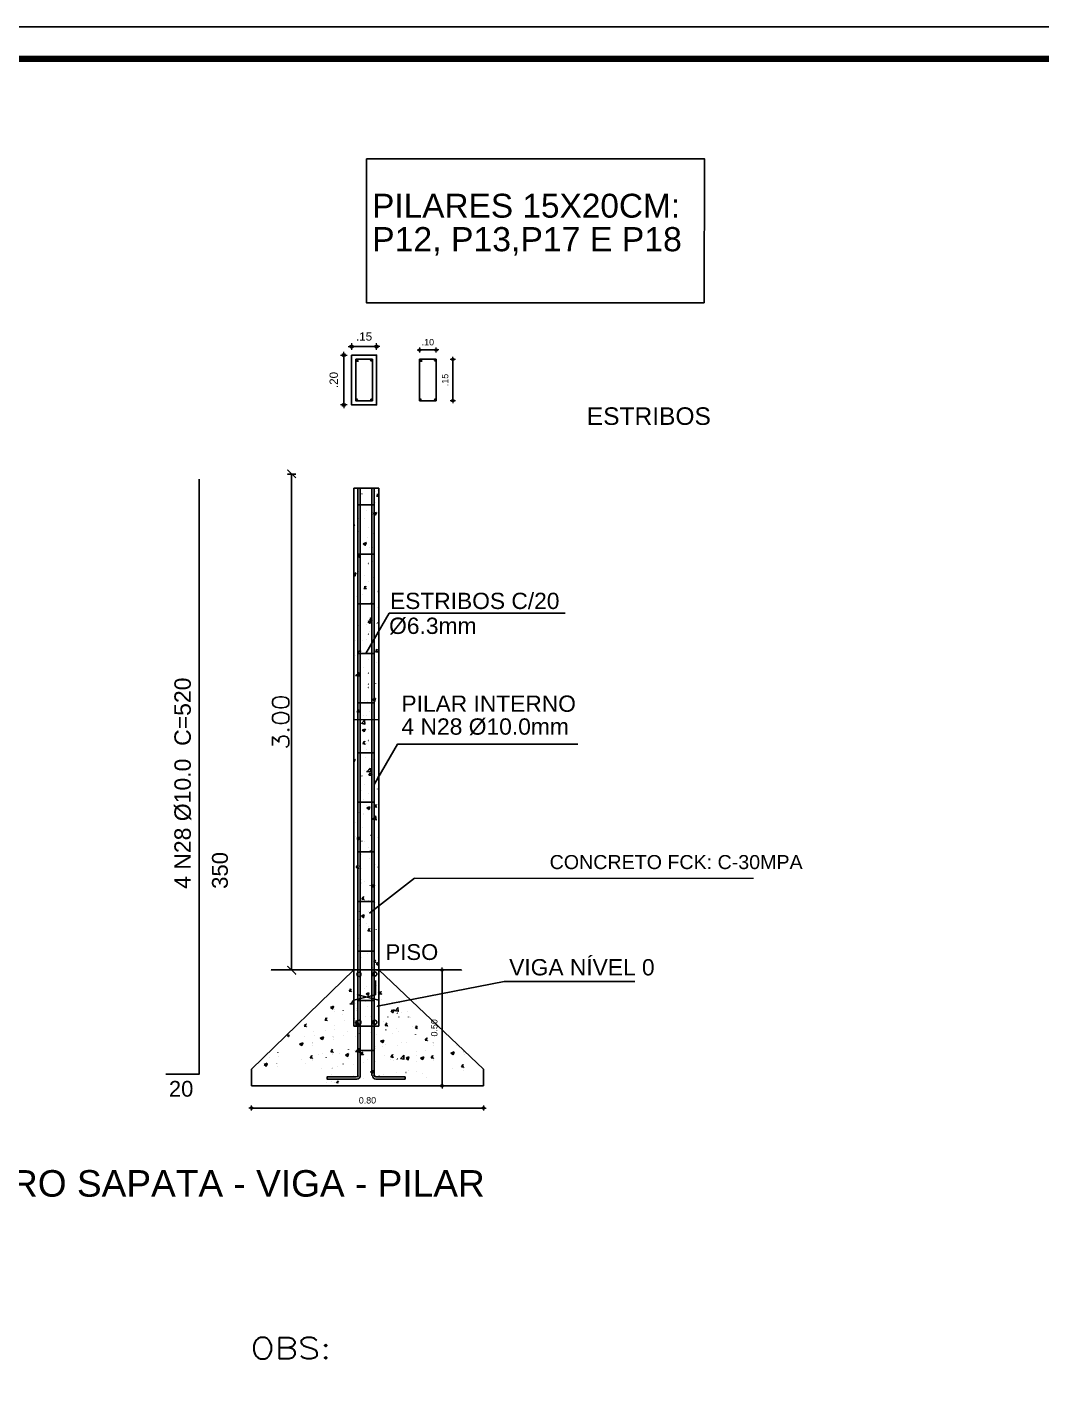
# Model space of a CAD drawing. Header units: millimetres. Extents: x 2317 to 2736, y 1295 to 1343.
# Drawn here: x 2332.77 to 2348.66, y 1320.15 to 1341.3 of the extents above; entities that cross this region are included whole.
import ezdxf

# ---------------------------------------------------------------- set-up
doc = ezdxf.new("R2010")
doc.units = ezdxf.units.MM
for name, color, linetype in [('BL-CRM-03', 7, 'Continuous'), ('PILARES', 1, 'Continuous'), ('SELO03', 7, 'Continuous'), ('VIGAS', 5, 'Continuous')]:
    doc.layers.add(name, color=color, linetype=linetype)
for name, color, linetype, lineweight in [('COTAS', 53, 'Continuous', 9), ('DT-Armadura', 2, 'Continuous', 30), ('DT-Cotas', 9, 'Continuous', 5)]:
    doc.layers.add(name, color=color, linetype=linetype, lineweight=lineweight)
doc.styles.add('Arial', font='arial.ttf')
doc.styles.add('Arial$001', font='arial.ttf', dxfattribs={"height": 1.563588})
doc.styles.add('CARIMBO_DADOS', font='arial.ttf', dxfattribs={"height": 0.1})
doc.styles.add('ROMANS', font='romans.shx', dxfattribs={"width": 0.9})
doc.dimstyles.new('COTAS_EXTERNAS', dxfattribs={"dimtxt": 0.1, "dimasz": 0.01, "dimexe": 0, "dimexo": 0, "dimgap": 0.07, "dimtad": 1, "dimzin": 5, "dimdsep": 46, "dimtxsty": 'CARIMBO_DADOS', "dimblk1": 'CIRCULOS', "dimblk2": 'CIRCULOS', "dimsah": 1, "dimcen": 0, "dimse1": 1, "dimse2": 1, "dimclrd": 8, "dimclre": 8, "dimclrt": 230, "dimadec": 0, "dimazin": 0, "dimtfac": 100, "dimtix": 1, "dimtmove": 2, "dimatfit": 3, "dimldrblk": 'CIRCULOS', "dimfxl": 1, "dimtolj": 1, "dimtzin": 5, "dimarcsym": 0})

# ---------------------------------------------------------------- blocks, each defined once
blk = doc.blocks.new('CIRCULOS')
at = {"layer": 'COTAS'}
for p, q in [((-4, 0), (4, 0)), ((0, 4), (0, -4))]:
    blk.add_line(p, q, dxfattribs=at)
for radius in [2, 1]:
    blk.add_circle((0, 0), radius, dxfattribs=at)
blk = doc.blocks.new('*D60')
at = {"layer": 'BL-CRM-03', "color": 8, "lineweight": -2}
blk.add_line((2339.275, 1324.708), (2339.275, 1326.505), dxfattribs=at)
at = {"layer": 'Defpoints', "color": 0}
for p in [(2339.275, 1326.515), (2340.989, 1326.515), (2339.382, 1324.698)]:
    blk.add_point(p, dxfattribs=at)
at = {"layer": 'BL-CRM-03', "color": 8, "lineweight": -2, "xscale": 0.01, "yscale": 0.01, "zscale": 0.01}
for p, rotation in [((2339.275, 1326.515), 90), ((2339.275, 1324.698), 270)]:
    blk.add_blockref('CIRCULOS', p, dxfattribs=dict(at, rotation=rotation))
at = {"layer": 'BL-CRM-03', "color": 230, "insert": (2339.154, 1325.607), "char_height": 0.1, "attachment_point": 5, "rotation": 90, "style": 'CARIMBO_DADOS'}
blk.add_mtext('\\A1;0.50', dxfattribs=at)
blk = doc.blocks.new('*D61')
at = {"layer": 'BL-CRM-03', "color": 8, "lineweight": -2}
blk.add_line((2336.298, 1324.349), (2339.915, 1324.349), dxfattribs=at)
at = {"layer": 'Defpoints', "color": 0}
for p in [(2336.288, 1324.698), (2339.925, 1324.698), (2339.925, 1324.349)]:
    blk.add_point(p, dxfattribs=at)
at = {"layer": 'BL-CRM-03', "color": 8, "lineweight": -2, "xscale": 0.01, "yscale": 0.01, "zscale": 0.01, "rotation": 180}
blk.add_blockref('CIRCULOS', (2336.288, 1324.349), dxfattribs=at)
at = {"layer": 'BL-CRM-03', "color": 8, "lineweight": -2, "xscale": 0.01, "yscale": 0.01, "zscale": 0.01}
blk.add_blockref('CIRCULOS', (2339.925, 1324.349), dxfattribs=at)
at = {"layer": 'BL-CRM-03', "color": 230, "insert": (2338.106, 1324.47), "char_height": 0.1, "attachment_point": 5, "style": 'CARIMBO_DADOS'}
blk.add_mtext('\\A1;0.80', dxfattribs=at)
blk = doc.blocks.new('*D62')
at = {"layer": 'BL-CRM-03', "color": 8, "lineweight": -2}
for p, q in [((2338.913, 1336.239), (2338.903, 1336.239)), ((2338.923, 1336.239), (2339.183, 1336.239)), ((2339.193, 1336.239), (2339.203, 1336.239))]:
    blk.add_line(p, q, dxfattribs=at)
at = {"layer": 'Defpoints', "color": 0}
for p in [(2339.183, 1336.239), (2338.923, 1335.914), (2339.183, 1335.914)]:
    blk.add_point(p, dxfattribs=at)
at = {"layer": 'BL-CRM-03', "color": 8, "lineweight": -2, "xscale": 0.01, "yscale": 0.01, "zscale": 0.01}
blk.add_blockref('CIRCULOS', (2338.923, 1336.239), dxfattribs=at)
at = {"layer": 'BL-CRM-03', "color": 8, "lineweight": -2, "xscale": 0.01, "yscale": 0.01, "zscale": 0.01, "rotation": 180}
blk.add_blockref('CIRCULOS', (2339.183, 1336.239), dxfattribs=at)
at = {"layer": 'BL-CRM-03', "color": 230, "insert": (2339.053, 1336.36), "char_height": 0.1, "attachment_point": 5, "style": 'CARIMBO_DADOS'}
blk.add_mtext('\\A1;.10', dxfattribs=at)
blk = doc.blocks.new('*D63')
at = {"layer": 'BL-CRM-03', "color": 8, "lineweight": -2}
blk.add_line((2339.444, 1335.453), (2339.444, 1336.083), dxfattribs=at)
at = {"layer": 'Defpoints', "color": 0}
for p in [(2339.183, 1336.093), (2339.444, 1336.093), (2339.183, 1335.443)]:
    blk.add_point(p, dxfattribs=at)
at = {"layer": 'BL-CRM-03', "color": 8, "lineweight": -2, "xscale": 0.01, "yscale": 0.01, "zscale": 0.01}
for p, rotation in [((2339.444, 1336.093), 90), ((2339.444, 1335.443), 270)]:
    blk.add_blockref('CIRCULOS', p, dxfattribs=dict(at, rotation=rotation))
at = {"layer": 'BL-CRM-03', "color": 230, "insert": (2339.323, 1335.768), "char_height": 0.1, "attachment_point": 5, "rotation": 90, "style": 'CARIMBO_DADOS'}
blk.add_mtext('\\A1;.15', dxfattribs=at)

msp = doc.modelspace()

# ---------------------------------------------------------------- linework, layer by layer
at = {"color": 7, "linetype": 'Continuous', "lineweight": -2}
for p, q in [((2337.895, 1326.295), (2337.895, 1334.07)), ((2337.895, 1334.07), (2338.282, 1334.07)), ((2338.282, 1334.07), (2338.282, 1326.295)), ((2336.288, 1324.958), (2337.895, 1326.515)), ((2338.282, 1326.515), (2339.925, 1324.958)), ((2337.895, 1326.295), (2337.895, 1326.295)), ((2338.282, 1326.295), (2338.282, 1326.295)), ((2336.288, 1324.698), (2336.288, 1324.958)), ((2339.925, 1324.698), (2339.925, 1324.958)), ((2339.925, 1324.698), (2336.288, 1324.698))]:
    msp.add_line(p, q, dxfattribs=at)
msp.add_line((2338.138, 1327.408), (2338.842, 1327.957))
for points in [[(2316.873, 1299.254), (2375.073, 1299.254), (2375.073, 1341.304), (2316.873, 1341.304)], [(2337.858, 1336.158), (2338.248, 1336.158), (2338.248, 1335.378), (2337.858, 1335.378)]]:
    msp.add_lwpolyline(points, close=True)
at = {"const_width": 0.1}
msp.add_lwpolyline([(2317.373, 1299.754), (2374.573, 1299.754), (2374.573, 1340.804), (2317.373, 1340.804)], close=True, dxfattribs=at)
at = {"color": 7}
msp.add_lwpolyline([(2338.089, 1339.238), (2343.388, 1339.238), (2343.384, 1336.978), (2338.089, 1336.978)], close=True, dxfattribs=at)
at = {"color": 7, "linetype": 'Continuous', "lineweight": -2, "true_color": 0x000007}
for points in [[(2336.982, 1334.232), (2336.855, 1334.359), (2336.855, 1334.359)], [(2336.982, 1334.292), (2336.855, 1334.292), (2336.855, 1334.292)], [(2336.915, 1326.515), (2336.915, 1334.292), (2336.915, 1334.292)], [(2338.024, 1333.984), (2338.02, 1333.984), (2338.02, 1333.984)], [(2338.248, 1333.945), (2338.282, 1333.984), (2338.282, 1333.984)], [(2338.27, 1333.941), (2338.265, 1333.98), (2338.265, 1333.98)], [(2338.274, 1334.023), (2338.282, 1334.027), (2338.282, 1334.027)], [(2338.274, 1334.027), (2338.282, 1334.027), (2338.282, 1334.027)], [(2337.986, 1333.821), (2337.981, 1333.821), (2337.981, 1333.821)], [(2338.248, 1333.945), (2338.282, 1333.941), (2338.282, 1333.941)], [(2338.196, 1333.674), (2338.248, 1333.692), (2338.248, 1333.692)], [(2338.196, 1333.674), (2338.231, 1333.653), (2338.231, 1333.653)], [(2338.231, 1333.653), (2338.248, 1333.692), (2338.248, 1333.692)], [(2337.895, 1333.52), (2337.895, 1333.528), (2337.895, 1333.528)], [(2337.895, 1333.49), (2337.908, 1333.49), (2337.908, 1333.49)], [(2338.037, 1333.197), (2338.089, 1333.219), (2338.089, 1333.219)], [(2338.037, 1333.197), (2338.072, 1333.176), (2338.072, 1333.176)], [(2338.072, 1333.176), (2338.085, 1333.214), (2338.085, 1333.214)], [(2337.956, 1332.995), (2337.99, 1333.034), (2337.99, 1333.034)], [(2337.956, 1332.995), (2337.994, 1332.995), (2337.994, 1332.995)], [(2337.986, 1332.986), (2337.973, 1333.034), (2337.973, 1333.034)], [(2337.895, 1332.724), (2337.93, 1332.741), (2337.93, 1332.741)], [(2337.895, 1332.707), (2337.913, 1332.694), (2337.913, 1332.694)], [(2337.913, 1332.694), (2337.921, 1332.733), (2337.921, 1332.733)], [(2338.123, 1332.888), (2338.119, 1332.888), (2338.119, 1332.888)], [(2338.05, 1332.496), (2338.085, 1332.535), (2338.085, 1332.535)], [(2338.05, 1332.496), (2338.089, 1332.496), (2338.089, 1332.496)], [(2338.072, 1332.492), (2338.067, 1332.535), (2338.067, 1332.535)], [(2338.27, 1332.453), (2338.282, 1332.449), (2338.282, 1332.449)], [(2338.274, 1332.453), (2338.282, 1332.457), (2338.282, 1332.457)], [(2338.083, 1331.481), (2338.448, 1332.109), (2341.203, 1332.109)], [(2338.162, 1332.268), (2338.158, 1332.268), (2338.158, 1332.268)], [(2338.11, 1331.976), (2338.145, 1331.954), (2338.145, 1331.954)], [(2338.115, 1331.98), (2338.162, 1331.997), (2338.162, 1331.997)], [(2338.145, 1332.002), (2338.171, 1332.04), (2338.171, 1332.04)], [(2338.145, 1332.002), (2338.184, 1332.002), (2338.184, 1332.002)], [(2338.145, 1331.954), (2338.162, 1331.993), (2338.162, 1331.993)], [(2338.166, 1331.997), (2338.153, 1332.04), (2338.153, 1332.04)], [(2338.162, 1332.015), (2338.158, 1332.015), (2338.158, 1332.015)], [(2338.261, 1331.959), (2338.257, 1331.959), (2338.257, 1331.959)], [(2338.123, 1331.782), (2338.119, 1331.782), (2338.119, 1331.782)], [(2337.951, 1331.503), (2337.999, 1331.52), (2337.999, 1331.52)], [(2337.951, 1331.494), (2337.986, 1331.473), (2337.986, 1331.473)], [(2337.986, 1331.473), (2337.999, 1331.52), (2337.999, 1331.52)], [(2338.231, 1331.507), (2338.265, 1331.546), (2338.265, 1331.546)], [(2338.231, 1331.507), (2338.27, 1331.507), (2338.27, 1331.507)], [(2338.252, 1331.503), (2338.248, 1331.546), (2338.248, 1331.546)], [(2337.921, 1331.129), (2337.977, 1331.18), (2337.977, 1331.18)], [(2337.921, 1331.133), (2337.977, 1331.129), (2337.977, 1331.129)], [(2337.977, 1331.116), (2337.973, 1331.18), (2337.973, 1331.18)], [(2338.123, 1331.172), (2338.119, 1331.172), (2338.119, 1331.172)], [(2338.231, 1331.004), (2338.231, 1331.008), (2338.231, 1331.008)], [(2338.123, 1330.995), (2338.119, 1330.995), (2338.119, 1330.995)], [(2338.123, 1330.944), (2338.119, 1330.944), (2338.119, 1330.944)], [(2337.947, 1330.561), (2337.973, 1330.6), (2337.973, 1330.6)], [(2337.969, 1330.557), (2337.956, 1330.591), (2337.956, 1330.591)], [(2338.106, 1330.729), (2338.106, 1330.733), (2338.106, 1330.733)], [(2338.188, 1330.759), (2338.231, 1330.776), (2338.231, 1330.776)], [(2338.188, 1330.755), (2338.222, 1330.729), (2338.222, 1330.729)], [(2338.214, 1330.729), (2338.231, 1330.776), (2338.231, 1330.776)], [(2338.227, 1330.767), (2338.227, 1330.772), (2338.227, 1330.772)], [(2337.938, 1330.561), (2337.986, 1330.557), (2337.986, 1330.557)], [(2338.012, 1330.38), (2338.059, 1330.432), (2338.059, 1330.432)], [(2338.012, 1330.385), (2338.067, 1330.372), (2338.067, 1330.372)], [(2338.067, 1330.368), (2338.059, 1330.428), (2338.059, 1330.428)], [(2336.618, 1330.033), (2336.618, 1330.17), (2336.717, 1330.093), (2336.717, 1330.132), (2336.728, 1330.16), (2336.745, 1330.17), (2336.777, 1330.181), (2336.805, 1330.181), (2336.844, 1330.17), (2336.866, 1330.142), (2336.876, 1330.11), (2336.876, 1330.071), (2336.866, 1330.033), (2336.855, 1330.022), (2336.827, 1330.011)], [(2338.024, 1330.281), (2338.055, 1330.256), (2338.055, 1330.256)], [(2338.029, 1330.281), (2338.072, 1330.294), (2338.072, 1330.294)], [(2338.055, 1330.256), (2338.072, 1330.294), (2338.072, 1330.294)], [(2338.033, 1330.066), (2338.067, 1330.105), (2338.067, 1330.105)], [(2338.033, 1330.066), (2338.072, 1330.058), (2338.072, 1330.058)], [(2338.055, 1330.058), (2338.05, 1330.097), (2338.05, 1330.097)], [(2338.123, 1330.114), (2338.119, 1330.114), (2338.119, 1330.114)], [(2338.209, 1329.426), (2338.575, 1330.054), (2341.406, 1330.054)], [(2337.895, 1329.813), (2337.913, 1329.817), (2337.913, 1329.817)], [(2337.895, 1329.778), (2337.913, 1329.817), (2337.913, 1329.817)], [(2338.024, 1329.559), (2338.02, 1329.559), (2338.02, 1329.559)], [(2338.093, 1329.628), (2338.153, 1329.624), (2338.153, 1329.624)], [(2338.098, 1329.624), (2338.149, 1329.679), (2338.149, 1329.679)], [(2338.128, 1329.568), (2338.153, 1329.606), (2338.153, 1329.606)], [(2338.128, 1329.568), (2338.166, 1329.563), (2338.166, 1329.563)], [(2338.149, 1329.563), (2338.145, 1329.602), (2338.145, 1329.602)], [(2338.153, 1329.619), (2338.149, 1329.679), (2338.149, 1329.679)], [(2338.261, 1329.538), (2338.282, 1329.546), (2338.282, 1329.546)], [(2338.261, 1329.538), (2338.282, 1329.52), (2338.282, 1329.52)], [(2338.265, 1329.353), (2338.265, 1329.357), (2338.265, 1329.357)], [(2338.214, 1329.073), (2338.248, 1329.112), (2338.248, 1329.112)], [(2338.244, 1329.064), (2338.231, 1329.107), (2338.231, 1329.107)], [(2337.986, 1328.978), (2337.981, 1328.983), (2337.981, 1328.983)], [(2338.098, 1329.056), (2338.145, 1329.073), (2338.145, 1329.073)], [(2338.098, 1329.056), (2338.132, 1329.034), (2338.132, 1329.034)], [(2338.132, 1329.034), (2338.145, 1329.073), (2338.145, 1329.073)], [(2338.188, 1328.875), (2338.235, 1328.931), (2338.235, 1328.931)], [(2338.214, 1329.073), (2338.252, 1329.069), (2338.252, 1329.069)], [(2338.244, 1328.867), (2338.231, 1328.931), (2338.231, 1328.931)], [(2338.184, 1328.88), (2338.244, 1328.871), (2338.244, 1328.871)], [(2337.938, 1328.579), (2337.986, 1328.6), (2337.986, 1328.6)], [(2337.938, 1328.579), (2337.969, 1328.557), (2337.969, 1328.557)], [(2337.969, 1328.557), (2337.986, 1328.596), (2337.986, 1328.596)], [(2338.024, 1328.536), (2338.02, 1328.536), (2338.02, 1328.536)], [(2338.162, 1328.63), (2338.158, 1328.63), (2338.158, 1328.63)], [(2338.153, 1328.389), (2338.153, 1328.394), (2338.153, 1328.394)], [(2337.93, 1328.123), (2337.956, 1328.161), (2337.956, 1328.161)], [(2337.93, 1328.123), (2337.969, 1328.114), (2337.969, 1328.114)], [(2337.951, 1328.114), (2337.947, 1328.153), (2337.947, 1328.153)], [(2337.986, 1328.149), (2337.981, 1328.149), (2337.981, 1328.149)], [(2338.27, 1328.131), (2338.282, 1328.127), (2338.282, 1328.127)], [(2338.274, 1328.127), (2338.282, 1328.131), (2338.282, 1328.131)], [(2337.999, 1327.878), (2337.999, 1327.882), (2337.999, 1327.882)], [(2338.149, 1327.839), (2338.149, 1327.843), (2338.149, 1327.843)], [(2338.171, 1327.835), (2338.214, 1327.856), (2338.214, 1327.856)], [(2338.171, 1327.835), (2338.205, 1327.813), (2338.205, 1327.813)], [(2338.205, 1327.813), (2338.214, 1327.852), (2338.214, 1327.852)], [(2338.016, 1327.628), (2338.05, 1327.667), (2338.05, 1327.667)], [(2338.016, 1327.628), (2338.055, 1327.62), (2338.055, 1327.62)], [(2338.046, 1327.62), (2338.033, 1327.658), (2338.033, 1327.658)], [(2337.986, 1327.439), (2337.981, 1327.439), (2337.981, 1327.439)], [(2337.986, 1327.314), (2337.981, 1327.314), (2337.981, 1327.314)], [(2338.012, 1327.362), (2338.055, 1327.379), (2338.055, 1327.379)], [(2338.012, 1327.357), (2338.046, 1327.336), (2338.046, 1327.336)], [(2338.046, 1327.336), (2338.055, 1327.379), (2338.055, 1327.379)], [(2338.11, 1327.129), (2338.145, 1327.168), (2338.145, 1327.168)], [(2338.11, 1327.129), (2338.149, 1327.125), (2338.149, 1327.125)], [(2338.132, 1327.125), (2338.128, 1327.164), (2338.128, 1327.164)], [(2338.244, 1327.151), (2338.244, 1327.155), (2338.244, 1327.155)], [(2337.895, 1326.893), (2337.895, 1326.901), (2337.895, 1326.901)], [(2336.982, 1326.448), (2336.855, 1326.575), (2336.855, 1326.575)], [(2336.855, 1326.575), (2336.982, 1326.448), (2336.982, 1326.448)], [(2338.205, 1326.635), (2338.231, 1326.673), (2338.231, 1326.673)], [(2338.205, 1326.635), (2338.244, 1326.63), (2338.244, 1326.63)], [(2338.227, 1326.63), (2338.214, 1326.669), (2338.214, 1326.669)], [(2338.244, 1326.618), (2338.282, 1326.63), (2338.282, 1326.63)], [(2338.244, 1326.613), (2338.274, 1326.592), (2338.274, 1326.592)], [(2338.274, 1326.592), (2338.282, 1326.613), (2338.282, 1326.613)], [(2337.895, 1326.515), (2336.597, 1326.515), (2336.597, 1326.515)], [(2336.982, 1326.515), (2336.855, 1326.515), (2336.855, 1326.515)], [(2336.982, 1326.515), (2336.855, 1326.515), (2336.855, 1326.515)], [(2338.261, 1326.51), (2338.257, 1326.51), (2338.257, 1326.51)], [(2338.282, 1326.515), (2339.581, 1326.515), (2339.581, 1326.515)], [(2337.818, 1326.183), (2337.852, 1326.218), (2337.852, 1326.218)], [(2337.818, 1326.183), (2337.857, 1326.179), (2337.857, 1326.179)], [(2337.848, 1326.175), (2337.835, 1326.218), (2337.835, 1326.218)], [(2337.953, 1326.348), (2337.953, 1326.127), (2337.953, 1326.127)], [(2338.085, 1326.14), (2338.128, 1326.157), (2338.128, 1326.157)], [(2338.085, 1326.14), (2338.115, 1326.119), (2338.115, 1326.119)], [(2338.115, 1326.119), (2338.128, 1326.157), (2338.128, 1326.157)], [(2338.232, 1326.127), (2338.232, 1326.348), (2338.232, 1326.348)], [(2338.261, 1325.947), (2340.251, 1326.334), (2342.298, 1326.334)], [(2338.291, 1326.14), (2338.325, 1326.179), (2338.325, 1326.179)], [(2338.291, 1326.14), (2338.33, 1326.136), (2338.33, 1326.136)], [(2338.313, 1326.136), (2338.308, 1326.175), (2338.308, 1326.175)], [(2337.526, 1325.927), (2337.575, 1325.949), (2337.575, 1325.949)], [(2337.56, 1325.904), (2337.575, 1325.942), (2337.575, 1325.942)], [(2337.831, 1325.985), (2337.891, 1325.981), (2337.891, 1325.981)], [(2337.835, 1325.981), (2337.887, 1326.037), (2337.887, 1326.037)], [(2337.891, 1325.968), (2337.878, 1326.037), (2337.878, 1326.037)], [(2337.895, 1326.044), (2338.232, 1326.127), (2338.232, 1326.127)], [(2337.953, 1326.127), (2338.283, 1326.044), (2338.283, 1326.044)], [(2337.956, 1326.037), (2338.209, 1326.037), (2338.209, 1326.037)], [(2338.261, 1325.947), (2338.257, 1325.947), (2338.257, 1325.947)], [(2337.437, 1325.727), (2337.472, 1325.766), (2337.472, 1325.766)], [(2337.437, 1325.727), (2337.476, 1325.723), (2337.476, 1325.723)], [(2337.459, 1325.723), (2337.455, 1325.762), (2337.455, 1325.762)], [(2337.526, 1325.927), (2337.56, 1325.904), (2337.56, 1325.904)], [(2337.723, 1325.876), (2337.723, 1325.878), (2337.723, 1325.878)], [(2337.913, 1325.689), (2337.947, 1325.723), (2337.947, 1325.723)], [(2337.934, 1325.676), (2337.93, 1325.723), (2337.93, 1325.723)], [(2338.424, 1325.775), (2338.424, 1325.779), (2338.424, 1325.779)], [(2338.472, 1325.869), (2338.506, 1325.848), (2338.506, 1325.848)], [(2338.48, 1325.878), (2338.523, 1325.891), (2338.523, 1325.891)], [(2338.506, 1325.848), (2338.523, 1325.891), (2338.523, 1325.891)], [(2338.536, 1325.869), (2338.588, 1325.925), (2338.588, 1325.925)], [(2338.536, 1325.878), (2338.588, 1325.869), (2338.588, 1325.869)], [(2338.575, 1325.839), (2338.571, 1325.839), (2338.571, 1325.839)], [(2338.588, 1325.865), (2338.584, 1325.925), (2338.584, 1325.925)], [(2338.596, 1325.775), (2338.596, 1325.779), (2338.596, 1325.779)], [(2338.747, 1325.775), (2338.747, 1325.779), (2338.747, 1325.779)], [(2337.114, 1325.632), (2337.149, 1325.671), (2337.149, 1325.671)], [(2337.114, 1325.632), (2337.153, 1325.628), (2337.153, 1325.628)], [(2337.136, 1325.628), (2337.131, 1325.667), (2337.131, 1325.667)], [(2337.258, 1325.544), (2337.258, 1325.546), (2337.258, 1325.546)], [(2337.582, 1325.639), (2337.582, 1325.641), (2337.582, 1325.641)], [(2337.913, 1325.684), (2337.951, 1325.684), (2337.951, 1325.684)], [(2337.921, 1325.663), (2337.969, 1325.676), (2337.969, 1325.676)], [(2337.921, 1325.663), (2337.956, 1325.637), (2337.956, 1325.637)], [(2337.956, 1325.637), (2337.969, 1325.676), (2337.969, 1325.676)], [(2337.986, 1325.525), (2337.981, 1325.525), (2337.981, 1325.525)], [(2338.386, 1325.646), (2338.411, 1325.684), (2338.411, 1325.684)], [(2338.386, 1325.646), (2338.424, 1325.637), (2338.424, 1325.637)], [(2338.399, 1325.577), (2338.394, 1325.577), (2338.394, 1325.577)], [(2338.407, 1325.637), (2338.403, 1325.676), (2338.403, 1325.676)], [(2338.859, 1325.607), (2338.885, 1325.637), (2338.885, 1325.637)], [(2338.859, 1325.603), (2338.885, 1325.603), (2338.885, 1325.603)], [(2338.88, 1325.594), (2338.872, 1325.637), (2338.872, 1325.637)], [(2338.872, 1325.611), (2338.885, 1325.616), (2338.885, 1325.616)], [(2338.872, 1325.607), (2338.885, 1325.594), (2338.885, 1325.594)], [(2339.154, 1325.544), (2339.154, 1325.546), (2339.154, 1325.546)], [(2337.043, 1325.353), (2337.093, 1325.374), (2337.093, 1325.374)], [(2337.043, 1325.353), (2337.075, 1325.331), (2337.075, 1325.331)], [(2337.075, 1325.331), (2337.093, 1325.368), (2337.093, 1325.368)], [(2337.247, 1325.374), (2337.245, 1325.374), (2337.245, 1325.374)], [(2337.367, 1325.448), (2337.416, 1325.469), (2337.416, 1325.469)], [(2337.367, 1325.448), (2337.399, 1325.426), (2337.399, 1325.426)], [(2337.399, 1325.426), (2337.416, 1325.463), (2337.416, 1325.463)], [(2337.571, 1325.469), (2337.569, 1325.469), (2337.569, 1325.469)], [(2338.313, 1325.396), (2338.364, 1325.413), (2338.364, 1325.413)], [(2338.313, 1325.396), (2338.347, 1325.375), (2338.347, 1325.375)], [(2338.347, 1325.375), (2338.364, 1325.413), (2338.364, 1325.413)], [(2338.859, 1325.499), (2338.859, 1325.504), (2338.859, 1325.504)], [(2339.01, 1325.412), (2339.044, 1325.451), (2339.044, 1325.451)], [(2339.01, 1325.412), (2339.049, 1325.408), (2339.049, 1325.408)], [(2339.031, 1325.408), (2339.027, 1325.447), (2339.027, 1325.447)], [(2339.143, 1325.374), (2339.141, 1325.374), (2339.141, 1325.374)], [(2336.702, 1325.222), (2336.702, 1325.224), (2336.702, 1325.224)], [(2337.209, 1325.138), (2337.237, 1325.176), (2337.237, 1325.176)], [(2337.209, 1325.138), (2337.247, 1325.131), (2337.247, 1325.131)], [(2337.23, 1325.131), (2337.224, 1325.17), (2337.224, 1325.17)], [(2337.237, 1325.138), (2337.235, 1325.138), (2337.235, 1325.138)], [(2337.459, 1325.138), (2337.459, 1325.14), (2337.459, 1325.14)], [(2337.532, 1325.233), (2337.56, 1325.272), (2337.56, 1325.272)], [(2337.532, 1325.233), (2337.571, 1325.226), (2337.571, 1325.226)], [(2337.554, 1325.226), (2337.547, 1325.265), (2337.547, 1325.265)], [(2337.56, 1325.233), (2337.558, 1325.233), (2337.558, 1325.233)], [(2337.762, 1325.181), (2337.809, 1325.203), (2337.809, 1325.203)], [(2337.762, 1325.181), (2337.797, 1325.16), (2337.797, 1325.16)], [(2337.797, 1325.16), (2337.809, 1325.198), (2337.809, 1325.198)], [(2337.809, 1325.263), (2337.809, 1325.267), (2337.809, 1325.267)], [(2337.917, 1325.233), (2337.973, 1325.289), (2337.973, 1325.289)], [(2337.917, 1325.237), (2337.977, 1325.224), (2337.977, 1325.224)], [(2337.956, 1325.254), (2338.209, 1325.254), (2338.209, 1325.254)], [(2337.973, 1325.22), (2337.969, 1325.28), (2337.969, 1325.28)], [(2337.999, 1325.194), (2338.033, 1325.224), (2338.033, 1325.224)], [(2337.999, 1325.19), (2338.046, 1325.19), (2338.046, 1325.19)], [(2338.029, 1325.181), (2338.016, 1325.224), (2338.016, 1325.224)], [(2338.472, 1325.151), (2338.506, 1325.19), (2338.506, 1325.19)], [(2338.472, 1325.151), (2338.51, 1325.143), (2338.51, 1325.143)], [(2338.502, 1325.143), (2338.489, 1325.181), (2338.489, 1325.181)], [(2338.575, 1325.121), (2338.571, 1325.121), (2338.571, 1325.121)], [(2338.622, 1325.121), (2338.674, 1325.177), (2338.674, 1325.177)], [(2338.622, 1325.125), (2338.678, 1325.117), (2338.678, 1325.117)], [(2338.678, 1325.112), (2338.674, 1325.177), (2338.674, 1325.177)], [(2338.713, 1325.134), (2338.756, 1325.151), (2338.756, 1325.151)], [(2338.713, 1325.125), (2338.743, 1325.104), (2338.743, 1325.104)], [(2338.743, 1325.104), (2338.756, 1325.151), (2338.756, 1325.151)], [(2338.939, 1325.133), (2338.988, 1325.154), (2338.988, 1325.154)], [(2338.939, 1325.133), (2338.971, 1325.111), (2338.971, 1325.111)], [(2338.971, 1325.111), (2338.988, 1325.148), (2338.988, 1325.148)], [(2339.104, 1325.138), (2339.132, 1325.176), (2339.132, 1325.176)], [(2339.104, 1325.138), (2339.143, 1325.131), (2339.143, 1325.131)], [(2339.126, 1325.131), (2339.119, 1325.17), (2339.119, 1325.17)], [(2339.132, 1325.138), (2339.13, 1325.138), (2339.13, 1325.138)], [(2339.415, 1325.21), (2339.464, 1325.232), (2339.464, 1325.232)], [(2339.415, 1325.21), (2339.447, 1325.189), (2339.447, 1325.189)], [(2339.447, 1325.189), (2339.464, 1325.225), (2339.464, 1325.225)], [(2339.619, 1325.232), (2339.617, 1325.232), (2339.617, 1325.232)], [(2336.487, 1325.03), (2336.536, 1325.052), (2336.536, 1325.052)], [(2336.487, 1325.03), (2336.519, 1325.009), (2336.519, 1325.009)], [(2336.519, 1325.009), (2336.536, 1325.045), (2336.536, 1325.045)], [(2336.691, 1325.052), (2336.689, 1325.052), (2336.689, 1325.052)], [(2337.136, 1325.043), (2337.136, 1325.045), (2337.136, 1325.045)], [(2337.56, 1324.979), (2337.558, 1324.979), (2337.558, 1324.979)], [(2337.723, 1325.039), (2337.723, 1325.041), (2337.723, 1325.041)], [(2338.153, 1324.919), (2338.205, 1324.936), (2338.205, 1324.936)], [(2338.153, 1324.919), (2338.188, 1324.897), (2338.188, 1324.897)], [(2338.188, 1324.897), (2338.196, 1324.936), (2338.196, 1324.936)], [(2338.713, 1324.906), (2338.708, 1324.906), (2338.708, 1324.906)], [(2339.58, 1324.995), (2339.608, 1325.034), (2339.608, 1325.034)], [(2339.58, 1324.995), (2339.619, 1324.989), (2339.619, 1324.989)], [(2339.602, 1324.989), (2339.595, 1325.027), (2339.595, 1325.027)], [(2339.608, 1324.995), (2339.606, 1324.995), (2339.606, 1324.995)], [(2337.547, 1324.764), (2337.547, 1324.766), (2337.547, 1324.766)], [(2337.62, 1324.738), (2337.652, 1324.775), (2337.652, 1324.775)], [(2337.642, 1324.738), (2337.635, 1324.771), (2337.635, 1324.771)], [(2338.222, 1324.85), (2338.222, 1324.854), (2338.222, 1324.854)], [(2338.291, 1324.85), (2338.291, 1324.854), (2338.291, 1324.854)], [(2339.031, 1324.823), (2339.031, 1324.825), (2339.031, 1324.825)]]:
    msp.add_lwpolyline(points, dxfattribs=at)
for points in [[(2337.994, 1334.062), (2337.994, 1334.062)], [(2337.994, 1333.984), (2337.994, 1333.984)], [(2338.227, 1334.019), (2338.227, 1334.019)], [(2338.231, 1334.062), (2338.231, 1334.062)], [(2338.214, 1333.804), (2338.214, 1333.804)], [(2338.235, 1333.851), (2338.235, 1333.851)], [(2337.973, 1333.593), (2337.973, 1333.593)], [(2338.059, 1333.593), (2338.059, 1333.593)], [(2338.098, 1333.726), (2338.098, 1333.726)], [(2338.209, 1333.584), (2338.209, 1333.584)], [(2337.973, 1333.391), (2337.973, 1333.391)], [(2338.128, 1333.451), (2338.128, 1333.451)], [(2338.196, 1333.361), (2338.196, 1333.361)], [(2337.994, 1333.154), (2337.994, 1333.154)], [(2338.11, 1333.3), (2338.11, 1333.3)], [(2338.132, 1333.133), (2338.132, 1333.133)], [(2338.192, 1333.141), (2338.192, 1333.141)], [(2338.188, 1332.922), (2338.188, 1332.922)], [(2338.192, 1333.038), (2338.192, 1333.038)], [(2337.956, 1332.866), (2337.956, 1332.866)], [(2337.969, 1332.759), (2337.969, 1332.759)], [(2338.067, 1332.703), (2338.067, 1332.703)], [(2338.175, 1332.703), (2338.175, 1332.703)], [(2337.951, 1332.629), (2337.951, 1332.629)], [(2338.128, 1332.612), (2338.128, 1332.612)], [(2338.171, 1332.488), (2338.171, 1332.488)], [(2338.196, 1332.664), (2338.196, 1332.664)], [(2338.205, 1332.612), (2338.205, 1332.612)], [(2337.934, 1332.367), (2337.934, 1332.367)], [(2337.994, 1332.316), (2337.994, 1332.316)], [(2338.029, 1332.406), (2338.029, 1332.406)], [(2338.27, 1332.199), (2338.27, 1332.199)], [(2337.947, 1331.941), (2337.947, 1331.941)], [(2337.969, 1331.924), (2337.969, 1331.924)], [(2338.093, 1331.937), (2338.093, 1331.937)], [(2338.153, 1332.045), (2338.153, 1332.045)], [(2337.921, 1331.679), (2337.921, 1331.679)], [(2338.029, 1331.683), (2338.029, 1331.683)], [(2338.089, 1331.701), (2338.089, 1331.701)], [(2338.145, 1331.825), (2338.145, 1331.825)], [(2337.913, 1331.443), (2337.913, 1331.443)], [(2337.99, 1331.486), (2337.99, 1331.486)], [(2338.136, 1331.606), (2338.136, 1331.606)], [(2338.166, 1331.473), (2338.166, 1331.473)], [(2337.9, 1331.344), (2337.9, 1331.344)], [(2338.037, 1331.253), (2338.037, 1331.253)], [(2338.128, 1331.387), (2338.128, 1331.387)], [(2338.248, 1331.331), (2338.248, 1331.331)], [(2337.96, 1331.09), (2337.96, 1331.09)], [(2337.99, 1331.215), (2337.99, 1331.215)], [(2336.618, 1330.699), (2336.629, 1330.665), (2336.668, 1330.637), (2336.728, 1330.626), (2336.767, 1330.626), (2336.827, 1330.637), (2336.866, 1330.665), (2336.876, 1330.699), (2336.876, 1330.725), (2336.866, 1330.764), (2336.827, 1330.788), (2336.767, 1330.798), (2336.728, 1330.798), (2336.668, 1330.788), (2336.629, 1330.764), (2336.618, 1330.725)], [(2338.11, 1330.952), (2338.11, 1330.952)], [(2337.99, 1330.66), (2337.99, 1330.66)], [(2337.99, 1330.647), (2337.99, 1330.647)], [(2338.059, 1330.746), (2338.059, 1330.746)], [(2336.618, 1330.45), (2336.629, 1330.418), (2336.668, 1330.39), (2336.728, 1330.379), (2336.767, 1330.379), (2336.827, 1330.39), (2336.866, 1330.418), (2336.876, 1330.45), (2336.876, 1330.478), (2336.866, 1330.517), (2336.827, 1330.538), (2336.767, 1330.551), (2336.728, 1330.551), (2336.668, 1330.538), (2336.629, 1330.517), (2336.618, 1330.478)], [(2338.05, 1330.509), (2338.05, 1330.509)], [(2338.098, 1330.509), (2338.098, 1330.509)], [(2338.132, 1330.57), (2338.132, 1330.57)], [(2336.855, 1330.28), (2336.866, 1330.269), (2336.876, 1330.28), (2336.866, 1330.291)], [(2337.96, 1330.256), (2337.96, 1330.256)], [(2338.089, 1330.29), (2338.089, 1330.29)], [(2338.128, 1330.286), (2338.128, 1330.286)], [(2338.209, 1330.307), (2338.209, 1330.307)], [(2337.956, 1330.028), (2337.956, 1330.028)], [(2338.085, 1330.071), (2338.085, 1330.071)], [(2338.085, 1329.972), (2338.085, 1329.972)], [(2337.895, 1329.778), (2337.895, 1329.778)], [(2337.99, 1329.817), (2337.99, 1329.817)], [(2338.072, 1329.851), (2338.072, 1329.851)], [(2338.196, 1329.817), (2338.196, 1329.817)], [(2338.222, 1329.882), (2338.222, 1329.882)], [(2337.951, 1329.636), (2337.951, 1329.636)], [(2338.067, 1329.636), (2338.067, 1329.636)], [(2338.188, 1329.581), (2338.188, 1329.581)], [(2337.96, 1329.421), (2337.96, 1329.421)], [(2338.016, 1329.323), (2338.016, 1329.323)], [(2338.055, 1329.417), (2338.055, 1329.417)], [(2337.96, 1329.211), (2337.96, 1329.211)], [(2338.05, 1329.194), (2338.05, 1329.194)], [(2338.115, 1329.28), (2338.115, 1329.28)], [(2338.175, 1329.284), (2338.175, 1329.284)], [(2338.037, 1328.974), (2338.037, 1328.974)], [(2338.046, 1328.953), (2338.046, 1328.953)], [(2338.089, 1329.095), (2338.089, 1329.095)], [(2337.917, 1328.832), (2337.917, 1328.832)], [(2338.033, 1328.755), (2338.033, 1328.755)], [(2337.917, 1328.613), (2337.917, 1328.613)], [(2337.956, 1328.591), (2337.956, 1328.591)], [(2338.055, 1328.523), (2338.055, 1328.523)], [(2338.27, 1328.6), (2338.27, 1328.6)], [(2337.99, 1328.368), (2337.99, 1328.368)], [(2338.016, 1328.321), (2338.016, 1328.321)], [(2338.115, 1328.441), (2338.115, 1328.441)], [(2338.136, 1328.265), (2338.136, 1328.265)], [(2337.977, 1328.131), (2337.977, 1328.131)], [(2338.007, 1328.101), (2338.007, 1328.101)], [(2338.227, 1328.166), (2338.227, 1328.166)], [(2338.012, 1327.929), (2338.012, 1327.929)], [(2338.055, 1327.903), (2338.055, 1327.903)], [(2337.956, 1327.753), (2337.956, 1327.753)], [(2337.994, 1327.658), (2337.994, 1327.658)], [(2338.115, 1327.611), (2338.115, 1327.611)], [(2338.128, 1327.439), (2338.128, 1327.439)], [(2338.231, 1327.577), (2338.231, 1327.577)], [(2337.977, 1327.22), (2337.977, 1327.22)], [(2338.098, 1327.241), (2338.098, 1327.241)], [(2338.115, 1327.202), (2338.115, 1327.202)], [(2337.951, 1327.181), (2337.951, 1327.181)], [(2337.969, 1327.005), (2337.969, 1327.005)], [(2337.895, 1326.901), (2337.895, 1326.901)], [(2337.947, 1326.944), (2337.947, 1326.944)], [(2337.956, 1326.923), (2337.956, 1326.923)], [(2337.96, 1326.785), (2337.96, 1326.785)], [(2337.969, 1326.906), (2337.969, 1326.906)], [(2338.192, 1326.97), (2338.192, 1326.97)], [(2337.951, 1326.566), (2337.951, 1326.566)], [(2338.016, 1326.712), (2338.016, 1326.712)], [(2338.11, 1326.772), (2338.11, 1326.772)], [(2337.895, 1325.636), (2338.283, 1325.636), (2338.283, 1326.515), (2337.895, 1326.515)], [(2337.977, 1326.48), (2337.977, 1326.48)], [(2337.977, 1326.476), (2337.977, 1326.476)], [(2338.192, 1326.553), (2338.192, 1326.553)], [(2338.274, 1326.39), (2338.274, 1326.39)], [(2337.947, 1326.342), (2337.947, 1326.342)], [(2338.059, 1326.218), (2338.059, 1326.218)], [(2338.089, 1326.252), (2338.089, 1326.252)], [(2338.252, 1326.274), (2338.252, 1326.274)], [(2338.27, 1326.166), (2338.27, 1326.166)], [(2338.334, 1326.153), (2338.334, 1326.153)], [(2337.913, 1325.99), (2337.913, 1325.99)], [(2337.934, 1326.123), (2337.934, 1326.123)], [(2337.951, 1326.084), (2337.951, 1326.084)], [(2338.076, 1326.016), (2338.076, 1326.016)], [(2338.11, 1325.942), (2338.11, 1325.942)], [(2338.33, 1326.046), (2338.33, 1326.046)], [(2338.497, 1326.007), (2338.497, 1326.007)], [(2338.605, 1325.998), (2338.605, 1325.998)], [(2337.582, 1325.899), (2337.582, 1325.899)], [(2337.586, 1325.861), (2337.586, 1325.861)], [(2337.719, 1325.811), (2337.719, 1325.811)], [(2337.741, 1325.727), (2337.741, 1325.727)], [(2337.908, 1325.749), (2337.908, 1325.749)], [(2337.93, 1325.904), (2337.93, 1325.904)], [(2337.934, 1325.882), (2337.934, 1325.882)], [(2338.072, 1325.792), (2338.072, 1325.792)], [(2338.153, 1325.783), (2338.153, 1325.783)], [(2338.252, 1325.727), (2338.252, 1325.727)], [(2338.287, 1325.869), (2338.287, 1325.869)], [(2338.639, 1325.852), (2338.639, 1325.852)], [(2338.738, 1325.861), (2338.738, 1325.861)], [(2338.777, 1325.766), (2338.777, 1325.766)], [(2337.448, 1325.564), (2337.448, 1325.564)], [(2337.592, 1325.579), (2337.592, 1325.579)], [(2337.801, 1325.547), (2337.801, 1325.547)], [(2337.917, 1325.684), (2337.917, 1325.684)], [(2337.977, 1325.646), (2337.977, 1325.646)], [(2338.153, 1325.534), (2338.153, 1325.534)], [(2338.244, 1325.508), (2338.244, 1325.508)], [(2338.364, 1325.71), (2338.364, 1325.71)], [(2338.506, 1325.517), (2338.506, 1325.517)], [(2338.562, 1325.603), (2338.562, 1325.603)], [(2338.588, 1325.555), (2338.588, 1325.555)], [(2338.816, 1325.633), (2338.816, 1325.633)], [(2336.855, 1325.481), (2336.866, 1325.47), (2336.876, 1325.481), (2336.866, 1325.496)], [(2337.125, 1325.469), (2337.125, 1325.469)], [(2337.252, 1325.325), (2337.252, 1325.325)], [(2337.269, 1325.484), (2337.269, 1325.484)], [(2337.575, 1325.42), (2337.575, 1325.42)], [(2337.732, 1325.491), (2337.732, 1325.491)], [(2337.913, 1325.469), (2337.913, 1325.469)], [(2338.227, 1325.319), (2338.227, 1325.319)], [(2338.334, 1325.315), (2338.334, 1325.315)], [(2338.39, 1325.34), (2338.39, 1325.34)], [(2338.579, 1325.336), (2338.579, 1325.336)], [(2338.639, 1325.375), (2338.639, 1325.375)], [(2338.721, 1325.379), (2338.721, 1325.379)], [(2339.147, 1325.325), (2339.147, 1325.325)], [(2339.165, 1325.484), (2339.165, 1325.484)], [(2339.496, 1325.326), (2339.496, 1325.326)], [(2336.568, 1325.146), (2336.568, 1325.146)], [(2336.712, 1325.161), (2336.712, 1325.161)], [(2337.071, 1325.116), (2337.071, 1325.116)], [(2337.241, 1325.105), (2337.241, 1325.105)], [(2337.241, 1325.088), (2337.241, 1325.088)], [(2337.339, 1325.195), (2337.339, 1325.195)], [(2337.394, 1325.211), (2337.394, 1325.211)], [(2337.564, 1325.201), (2337.564, 1325.201)], [(2337.564, 1325.183), (2337.564, 1325.183)], [(2337.674, 1325.211), (2337.674, 1325.211)], [(2337.814, 1325.121), (2337.814, 1325.121)], [(2337.908, 1325.25), (2337.908, 1325.25)], [(2337.951, 1325.25), (2337.951, 1325.25)], [(2338.029, 1325.198), (2338.029, 1325.198)], [(2338.11, 1325.104), (2338.11, 1325.104)], [(2338.166, 1325.104), (2338.166, 1325.104)], [(2338.214, 1325.082), (2338.214, 1325.082)], [(2338.235, 1325.289), (2338.235, 1325.289)], [(2338.381, 1325.181), (2338.381, 1325.181)], [(2338.467, 1325.117), (2338.467, 1325.117)], [(2338.489, 1325.173), (2338.489, 1325.173)], [(2338.519, 1325.095), (2338.519, 1325.095)], [(2338.725, 1325.164), (2338.725, 1325.164)], [(2338.876, 1325.237), (2338.876, 1325.237)], [(2338.88, 1325.173), (2338.88, 1325.173)], [(2339.021, 1325.249), (2339.021, 1325.249)], [(2339.137, 1325.105), (2339.137, 1325.105)], [(2339.137, 1325.088), (2339.137, 1325.088)], [(2339.623, 1325.182), (2339.623, 1325.182)], [(2336.695, 1325.002), (2336.695, 1325.002)], [(2337.388, 1324.975), (2337.388, 1324.975)], [(2337.543, 1324.876), (2337.543, 1324.876)], [(2337.635, 1325.007), (2337.635, 1325.007)], [(2337.895, 1325.026), (2337.895, 1325.026)], [(2338.05, 1325.061), (2338.05, 1325.061)], [(2338.231, 1325.074), (2338.231, 1325.074)], [(2338.36, 1324.876), (2338.36, 1324.876)], [(2338.562, 1324.902), (2338.562, 1324.902)], [(2338.743, 1324.94), (2338.743, 1324.94)], [(2338.872, 1325.078), (2338.872, 1325.078)], [(2338.876, 1324.928), (2338.876, 1324.928)], [(2338.967, 1324.896), (2338.967, 1324.896)], [(2339.443, 1324.974), (2339.443, 1324.974)], [(2339.613, 1324.963), (2339.613, 1324.963)], [(2339.613, 1324.946), (2339.613, 1324.946)], [(2337.459, 1324.749), (2337.459, 1324.749)], [(2337.592, 1324.743), (2337.592, 1324.743)], [(2337.878, 1324.799), (2337.878, 1324.799)], [(2337.891, 1324.807), (2337.891, 1324.807)], [(2337.895, 1324.863), (2337.895, 1324.863)], [(2337.977, 1324.807), (2337.977, 1324.807)], [(2338.046, 1324.82), (2338.046, 1324.82)], [(2338.248, 1324.846), (2338.248, 1324.846)], [(2338.601, 1324.829), (2338.601, 1324.829)]]:
    msp.add_lwpolyline(points, close=True, dxfattribs=at)
at = {"color": 252, "linetype": 'Continuous', "lineweight": 9, "true_color": 0x939598}
msp.add_lwpolyline([(2337.895, 1330.441), (2338.282, 1330.441), (2338.282, 1330.441)], dxfattribs=at)
at = {"color": 7, "linetype": 'Continuous', "lineweight": -2, "true_color": 0x000007}
for points in [[(2338.004, 1326.447), (2338.004, 1326.466), (2337.991, 1326.479), (2337.972, 1326.479), (2337.972, 1326.479), (2337.955, 1326.479), (2337.94, 1326.466), (2337.94, 1326.447), (2337.94, 1326.447), (2337.94, 1326.428), (2337.955, 1326.415), (2337.972, 1326.415), (2337.972, 1326.415), (2337.991, 1326.415), (2338.004, 1326.428), (2338.004, 1326.447)], [(2338.253, 1326.452), (2338.253, 1326.469), (2338.239, 1326.484), (2338.22, 1326.484), (2338.22, 1326.484), (2338.203, 1326.484), (2338.188, 1326.469), (2338.188, 1326.452), (2338.188, 1326.452), (2338.188, 1326.433), (2338.203, 1326.418), (2338.22, 1326.418), (2338.22, 1326.418), (2338.239, 1326.418), (2338.253, 1326.433), (2338.253, 1326.452)], [(2338.004, 1325.694), (2338.004, 1325.712), (2337.991, 1325.726), (2337.972, 1325.726), (2337.972, 1325.726), (2337.955, 1325.726), (2337.94, 1325.712), (2337.94, 1325.694), (2337.94, 1325.694), (2337.94, 1325.677), (2337.955, 1325.661), (2337.972, 1325.661), (2337.972, 1325.661), (2337.991, 1325.661), (2338.004, 1325.677), (2338.004, 1325.694)], [(2338.253, 1325.694), (2338.253, 1325.712), (2338.239, 1325.726), (2338.22, 1325.726), (2338.22, 1325.726), (2338.203, 1325.726), (2338.188, 1325.712), (2338.188, 1325.694), (2338.188, 1325.694), (2338.188, 1325.677), (2338.203, 1325.661), (2338.22, 1325.661), (2338.22, 1325.661), (2338.239, 1325.661), (2338.253, 1325.677), (2338.253, 1325.694)]]:
    msp.add_open_spline(points, degree=3, knots=[0, 0, 0, 0, 0.0625, 0.0625, 0.0625, 0.0625, 0.125, 0.125, 0.125, 0.125, 0.1875, 0.1875, 0.1875, 0.1875, 1, 1, 1, 1], dxfattribs=at)
at = {"layer": 'DT-Cotas'}
msp.add_line((2338.842, 1327.957), (2344.16, 1327.957), dxfattribs=at)
at = {"layer": 'PILARES'}
for points in [[(2335.466, 1334.212), (2335.466, 1324.88), (2334.945, 1324.88)], [(2337.956, 1334.07), (2337.956, 1324.859), (2337.956, 1324.859)], [(2337.99, 1324.859), (2337.99, 1334.07), (2337.99, 1334.07)], [(2338.175, 1324.859), (2338.175, 1334.07), (2338.175, 1334.07)], [(2338.209, 1334.07), (2338.209, 1324.859), (2338.209, 1324.859)], [(2337.956, 1333.812), (2338.209, 1333.812), (2338.209, 1333.812)], [(2337.956, 1333.038), (2338.209, 1333.038), (2338.209, 1333.038)], [(2337.956, 1332.255), (2338.209, 1332.255), (2338.209, 1332.255)], [(2337.956, 1331.481), (2338.209, 1331.481), (2338.209, 1331.481)], [(2337.956, 1330.703), (2338.209, 1330.703), (2338.209, 1330.703)], [(2337.956, 1329.92), (2338.209, 1329.92), (2338.209, 1329.92)], [(2337.956, 1329.146), (2338.209, 1329.146), (2338.209, 1329.146)], [(2337.956, 1328.368), (2338.209, 1328.368), (2338.209, 1328.368)], [(2337.956, 1327.589), (2338.209, 1327.589), (2338.209, 1327.589)], [(2337.956, 1326.811), (2338.209, 1326.811), (2338.209, 1326.811)], [(2337.934, 1324.837), (2337.474, 1324.837), (2337.474, 1324.803), (2337.934, 1324.803)], [(2338.235, 1324.837), (2338.695, 1324.837), (2338.695, 1324.803), (2338.235, 1324.803)]]:
    msp.add_lwpolyline(points, dxfattribs=at)
for centre in [(2337.936, 1336.08), (2338.169, 1336.08), (2338.936, 1336.08), (2339.169, 1336.08), (2337.936, 1335.456), (2338.17, 1335.456), (2338.936, 1335.456), (2339.17, 1335.456)]:
    msp.add_circle(centre, 0.013, dxfattribs=at)
for points in [[(2337.938, 1324.837), (2337.951, 1324.837), (2337.96, 1324.846), (2337.96, 1324.859)], [(2337.938, 1324.803), (2337.969, 1324.803), (2337.994, 1324.829), (2337.994, 1324.859)], [(2338.184, 1324.859), (2338.184, 1324.829), (2338.209, 1324.803), (2338.239, 1324.803)], [(2338.214, 1324.859), (2338.214, 1324.846), (2338.227, 1324.837), (2338.239, 1324.837)]]:
    msp.add_open_spline(points, degree=3, dxfattribs=at)
at = {"layer": 'VIGAS', "color": 8}
for p, q in [((2337.735, 1336.145), (2337.735, 1335.391)), ((2337.845, 1336.292), (2337.832, 1336.292)), ((2338.248, 1336.292), (2337.858, 1336.292)), ((2338.261, 1336.292), (2338.274, 1336.292))]:
    msp.add_line(p, q, dxfattribs=at)
at = {"layer": 'VIGAS'}
for p, q in [((2337.951, 1336.093), (2337.951, 1336.059)), ((2338.951, 1336.093), (2338.951, 1336.059)), ((2337.923, 1336.065), (2337.964, 1336.065)), ((2338.923, 1336.065), (2338.964, 1336.065))]:
    msp.add_line(p, q, dxfattribs=at)
for points in [[(2337.923, 1336.093), (2338.183, 1336.093), (2338.183, 1335.443), (2337.923, 1335.443)], [(2338.923, 1336.093), (2339.183, 1336.093), (2339.183, 1335.443), (2338.923, 1335.443)]]:
    msp.add_lwpolyline(points, close=True, dxfattribs=at)

# ---------------------------------------------------------------- block references
at = {"layer": 'VIGAS', "color": 8, "xscale": 0.013, "yscale": 0.013, "zscale": 0.013}
msp.add_blockref('CIRCULOS', (2337.858, 1336.292), dxfattribs=at)
for p, rotation in [((2338.248, 1336.292), 180), ((2337.735, 1336.158), 90), ((2337.735, 1335.378), 270)]:
    msp.add_blockref('CIRCULOS', p, dxfattribs=dict(at, rotation=rotation))

# ---------------------------------------------------------------- texts
at = {"color": 7, "true_color": 0x000007, "style": 'Arial$001'}
for s, height, p in [('PILARES 15X20CM:', 0.37462, (2338.179, 1338.314)), ('P12, P13,P17 E P18', 0.37889, (2338.179, 1337.787)), ('ESTRIBOS C/20', 0.2553, (2338.46, 1332.176)), ('Ø6.3mm', 0.2561, (2338.445, 1331.785)), ('PILAR INTERNO', 0.2553, (2338.639, 1330.564)), ('4 N28 Ø10.0mm', 0.25613, (2338.639, 1330.205)), ('PISO', 0.2474, (2338.39, 1326.672)), ('VIGA NÍVEL 0', 0.2553, (2340.328, 1326.43)), ('20', 0.2472, (2334.993, 1324.528))]:
    msp.add_text(s, height=height, dxfattribs=at).set_placement(p)
for s, height, p in [('4 N28 Ø10.0  C=520', 0.25788, (2335.337, 1327.787)), ('350', 0.2481, (2335.917, 1327.787))]:
    msp.add_text(s, height=height, rotation=90, dxfattribs=at).set_placement(p)
at = {"layer": 'DT-Armadura', "color": 7, "attachment_point": 8, "line_spacing_factor": 0.9, "style": 'Arial'}
for s, insert, char_height, width in [('\\A1;ESTRIBOS', (2342.517, 1335.06), 0.27534, 7.26898), ('\\A1;CONCRETO FCK: C-30MPA ', (2342.945, 1328.094), 0.22027, 5.81521), ('\\A1;DETALHE ENCONTRO SAPATA - VIGA - PILAR', (2333.584, 1322.954), 0.416, 13.08175)]:
    msp.add_mtext(s, dxfattribs=dict(at, insert=insert, char_height=char_height, width=width))
at = {"layer": 'SELO03', "style": 'ROMANS', "width": 1.2}
msp.add_text('OBS: ', height=0.3375, dxfattribs=at).set_placement((2336.271, 1320.416))
at = {"layer": 'VIGAS', "color": 230, "insert": (2338.053, 1336.449), "char_height": 0.13, "attachment_point": 5, "style": 'CARIMBO_DADOS'}
msp.add_mtext('\\A1;.15', dxfattribs=at)
at = {"layer": 'VIGAS', "color": 230, "insert": (2337.578, 1335.768), "char_height": 0.13, "attachment_point": 5, "rotation": 90, "style": 'CARIMBO_DADOS'}
msp.add_mtext('\\A1;.20', dxfattribs=at)

# ---------------------------------------------------------------- dimensions: what is measured, and where the dimension line sits
at = {"layer": 'BL-CRM-03'}
for base, p1, p2, text, picture, middle in [((2339.183, 1336.239), (2338.923, 1335.914), (2339.183, 1335.914), '.10', '*D62', (2339.053, 1336.36)), ((2339.925, 1324.349), (2336.288, 1324.698), (2339.925, 1324.698), '0.80', '*D61', (2338.106, 1324.47))]:
    dim = msp.add_linear_dim(base=base, p1=p1, p2=p2, text=text, dimstyle='COTAS_EXTERNAS', dxfattribs=at)
    dim.commit()
    dim.dimension.update_dxf_attribs({"geometry": picture, "text_midpoint": middle})
for base, p1, p2, text, picture, middle in [((2339.444, 1336.093), (2339.183, 1335.443), (2339.183, 1336.093), '.15', '*D63', (2339.323, 1335.768)), ((2339.275, 1326.515), (2339.382, 1324.698), (2340.989, 1326.515), '0.50', '*D60', (2339.154, 1325.607))]:
    dim = msp.add_linear_dim(base=base, p1=p1, p2=p2, angle=90, text=text, dimstyle='COTAS_EXTERNAS', dxfattribs=at)
    dim.commit()
    dim.dimension.update_dxf_attribs({"geometry": picture, "text_midpoint": middle})

doc.saveas('drawing.dxf')
